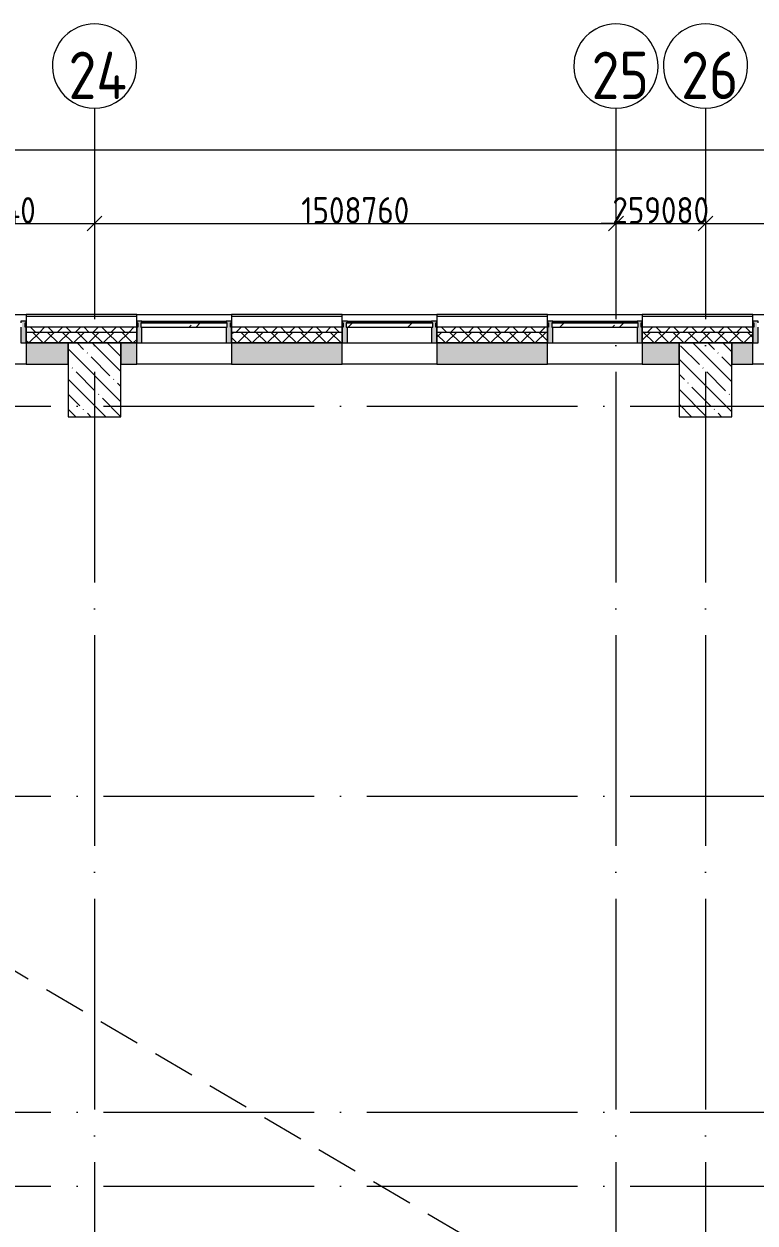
# Model space of a CAD drawing. Header units: millimetres. Extents: x -68946 to 288321, y -402657 to 324925.
# Drawn here: x 114983 to 121923, y -207932 to -196554 of the extents above; entities that cross this region are included whole.
import ezdxf

# ---------------------------------------------------------------- set-up
doc = ezdxf.new("R2010")
doc.units = ezdxf.units.MM
doc.linetypes.add('ADSK_Линия сетки', pattern=[2500, 2000, -250, 0, -250])
doc.linetypes.add('Штриховая', pattern=[600, 400, -200])
doc.layers.get('Defpoints').update_dxf_attribs({"color": 250})
for name, color, linetype, lineweight in [('A-____-____-DIMS', 250, 'Continuous', 9), ('A-DETL-____-OTLN', 250, 'Continuous', 5), ('A-GLAZ-____-MCUT', 250, 'Continuous', 9), ('A-GLAZ-____-OTLN', 250, 'Continuous', 5), ('A-GLAZ-CWMG-MCUT', 51, 'Continuous', 9), ('A-GLAZ-CWMG-OTLN', 51, 'Continuous', 5), ('A-WALL-____-MCUT', 250, 'Continuous', 13), ('A-WALL-____-OTLN', 250, 'Continuous', 9), ('A-WALL-____-PATT', 250, 'Continuous', 13), ('A-WALL-FNSH-MCUT', 250, 'Continuous', 13), ('I-WALL-____-OTLN', 250, 'Continuous', 9), ('S-COLS-____-MCUT', 250, 'Continuous', 25), ('S-COLS-____-OTLN', 250, 'Continuous', 9), ('S-GRID-____-IDEN', 250, 'Continuous', 9), ('S-GRID-____-OTLN', 250, 'Continuous', 9)]:
    doc.layers.add(name, color=color, linetype=linetype, lineweight=lineweight)
doc.styles.add('GOST Common', font='', dxfattribs={"width": 0.9, "height": 350})
doc.styles.add('GOST Common_1', font='', dxfattribs={"width": 0.9, "height": 250})
doc.styles.get('GOST Common').set_extended_font_data('GOST Common')
doc.styles.get('GOST Common_1').set_extended_font_data('GOST Common')
doc.dimstyles.new('ADSK_Основной_2_5_мм_Округление_до_10_мм', dxfattribs={"dimscale": 304.8, "dimtxt": 0.824897, "dimasz": 0.463911, "dimexe": 0.492126, "dimexo": 0.001615, "dimgap": 6.56168e-05, "dimtad": 1, "dimdec": 0, "dimlfac": 304.8, "dimrnd": 10, "dimdsep": 46, "dimtxsty": 'GOST Common_1', "dimblk1": 'OBLIQUE', "dimblk2": 'OBLIQUE', "dimsah": 1, "dimcen": 0.09, "dimdle": 0.492126, "dimazin": 0, "dimtfac": 1, "dimtdec": 4, "dimtix": 1, "dimtmove": 1, "dimatfit": 3, "dimfxl": 1, "dimtvp": 1, "dimtolj": 1, "dimtzin": 0, "dimlwd": 9, "dimlwe": 9, "dimarcsym": 2})
pattern_1 = [(135, (28052.9, -258555.93), (-142.5612, -142.5612), []), (135, (28195.47, -258555.93), (-142.5612, -142.5612), [252.016, -50.403, 3.353, -47.05])]

# ---------------------------------------------------------------- blocks, each defined once
blk = doc.blocks.new('Прямоугольный импост - Импост структурный с накладкой - 190мм-21920984-АР1_Маркировочный план 3 этажа секция 2_3')
at = {"layer": 'A-GLAZ-CWMG-OTLN'}
blk.add_hatch(color=10, dxfattribs=at).paths.add_polyline_path([(-38, 190), (-50, 190), (-50, 40), (-40, 40), (-40, 0), (-50, 0), (-50, -17), (0, -17), (0, 0), (-10, 0), (-10, 40), (0, 40), (0, 190)])
at = {"layer": 'A-GLAZ-CWMG-MCUT', "lineweight": 5}
for p, q in [((0, 190), (-50, 190)), ((-50, 190), (-50, 40)), ((0, 40), (0, 190)), ((-50, 0), (-50, -17)), ((-10, 0), (-10, 40)), ((-10, 40), (0, 40)), ((0, 0), (-10, 0)), ((0, -17), (0, 0)), ((-50, -17), (0, -17))]:
    blk.add_line(p, q, dxfattribs=at)
blk = doc.blocks.new('PNS_Панель прямоугольная2 - Нр_Стекло - 40мм-V160-АР1_Маркировочный план 3 этажа секция 2_3')
at = {"layer": 'A-GLAZ-____-OTLN'}
h = blk.add_hatch(dxfattribs=at)
h.set_pattern_fill('FP_133', color=256, style=0, pattern_type=2)
h.set_pattern_definition([(45, (-92450.45, -59065.02), (-282.8427, 282.8427), [200, -600]), (45, (-92650.45, -59165.02), (-282.8427, 282.8427), [600, -200]), (45, (-92250.45, -59265.02), (-282.8427, 282.8427), [200, -600])])
h.paths.add_polyline_path([(410, -40), (410, 0), (-410, 0), (-410, -40), (400, -40)])
at = {"layer": 'A-GLAZ-____-MCUT', "lineweight": 5}
for p, q in [((410, 0), (-410, 0)), ((-410, 0), (-410, -40)), ((410, -40), (410, 0)), ((-410, -40), (410, -40))]:
    blk.add_line(p, q, dxfattribs=at)
at = {"layer": 'A-GLAZ-____-OTLN'}
blk.add_line((-410, 0), (410, 0), dxfattribs=at)
blk = doc.blocks.new('Прямоугольный импост - Импост структурный с накладкой - 190мм-21920961-АР1_Маркировочный план 3 этажа секция 2_3')
at = {"layer": 'A-GLAZ-CWMG-OTLN'}
for p, q in [((105600, 59182), (106400, 59182)), ((105600, 58975), (106400, 58975))]:
    blk.add_line(p, q, dxfattribs=at)
blk = doc.blocks.new('Прямоугольный импост - Импост структурный с накладкой - 190мм-21920983-АР1_Маркировочный план 3 этажа секция 2_3')
at = {"layer": 'A-GLAZ-CWMG-OTLN'}
blk.add_hatch(color=10, dxfattribs=at).paths.add_polyline_path([(0, 190), (0, 190), (0, 40), (-10, 40), (-10, 0), (0, 0), (0, -17), (-50, -17), (-50, 0), (-40, 0), (-40, 40), (-50, 40), (-50, 190)])
at = {"layer": 'A-GLAZ-CWMG-MCUT', "lineweight": 5}
for p, q in [((-50, 40), (-50, 190)), ((-50, 190), (0, 190)), ((0, 190), (0, 40)), ((-50, -17), (-50, 0)), ((-10, 40), (-10, 0)), ((0, 40), (-10, 40)), ((-10, 0), (0, 0)), ((0, 0), (0, -17)), ((0, -17), (-50, -17))]:
    blk.add_line(p, q, dxfattribs=at)
blk = doc.blocks.new('PNS_Панель прямоугольная2 - Нр_Стекло - 40мм-V161-АР1_Маркировочный план 3 этажа секция 2_3')
at = {"layer": 'A-GLAZ-____-OTLN'}
h = blk.add_hatch(dxfattribs=at)
h.set_pattern_fill('FP_134', color=256, style=0, pattern_type=2)
h.set_pattern_definition([(45, (-90500.45, -59065), (-282.8427, 282.8427), [200, -600]), (45, (-90700.45, -59165), (-282.8427, 282.8427), [600, -200]), (45, (-90300.45, -59265), (-282.8427, 282.8427), [200, -600])])
h.paths.add_polyline_path([(410, -40), (410, 0), (-410, 0), (-410, -40), (400, -40)])
at = {"layer": 'A-GLAZ-____-MCUT', "lineweight": 5}
for p, q in [((410, 0), (-410, 0)), ((-410, 0), (-410, -40)), ((410, -40), (410, 0)), ((-410, -40), (410, -40))]:
    blk.add_line(p, q, dxfattribs=at)
at = {"layer": 'A-GLAZ-____-OTLN'}
blk.add_line((-410, 0), (410, 0), dxfattribs=at)
blk = doc.blocks.new('PNS_Панель прямоугольная2 - Нр_Стекло - 40мм-V162-АР1_Маркировочный план 3 этажа секция 2_3')
at = {"layer": 'A-GLAZ-____-OTLN'}
h = blk.add_hatch(dxfattribs=at)
h.set_pattern_fill('FP_135', color=256, style=0, pattern_type=2)
h.set_pattern_definition([(45, (-88550.45, -59065.02), (-282.8427, 282.8427), [200, -600]), (45, (-88750.45, -59165.02), (-282.8427, 282.8427), [600, -200]), (45, (-88350.45, -59265.02), (-282.8427, 282.8427), [200, -600])])
h.paths.add_polyline_path([(-410, -40), (410, -40), (410, 0), (-410, 0)])
at = {"layer": 'A-GLAZ-____-MCUT', "lineweight": 5}
for p, q in [((410, 0), (-410, 0)), ((-410, 0), (-410, -40)), ((410, -40), (410, 0)), ((-410, -40), (410, -40))]:
    blk.add_line(p, q, dxfattribs=at)
at = {"layer": 'A-GLAZ-____-OTLN'}
blk.add_line((-410, 0), (410, 0), dxfattribs=at)
blk = doc.blocks.new('Ось сетки - Круг_Ø8 мм-39983606-АР1_Маркировочный план 3 этажа секция 2_3')
at = {"layer": 'S-GRID-____-IDEN'}
for start, end in [(360, 180), (180, 360)]:
    blk.add_arc((0, 0), 4, start, end, dxfattribs=at)
blk = doc.blocks.new('_Oblique')
at = {"color": 0, "linetype": 'ByBlock', "lineweight": -2}
blk.add_line((-0.5, -0.5), (0.5, 0.5), dxfattribs=at)
blk = doc.blocks.new('*D4400')
at = {"layer": 'A-____-____-DIMS', "color": 0, "lineweight": 9, "transparency": 16777216}
for p, q in [((113603, -198348), (113603, -198597)), ((115653, -198348), (115653, -198597)), ((113453, -198447), (115803, -198447))]:
    blk.add_line(p, q, dxfattribs=at)
at = {"layer": 'Defpoints', "color": 0, "transparency": 16777216}
for p in [(113603, -198347), (115653, -198347), (115653, -198447)]:
    blk.add_point(p, dxfattribs=at)
at = {"layer": 'A-____-____-DIMS', "color": 0, "lineweight": 9, "transparency": 16777216, "xscale": 141.4, "yscale": 141.4, "zscale": 141.4, "rotation": 180}
blk.add_blockref('_Oblique', (113603, -198447), dxfattribs=at)
at = {"layer": 'A-____-____-DIMS', "color": 0, "lineweight": 9, "transparency": 16777216, "xscale": 141.4, "yscale": 141.4, "zscale": 141.4}
blk.add_blockref('_Oblique', (115653, -198447), dxfattribs=at)
at = {"layer": 'A-____-____-DIMS', "color": 0, "transparency": 16777216, "insert": (114628, -198322), "char_height": 250, "width": 756.84, "attachment_point": 5, "style": 'GOST Common_1'}
blk.add_mtext('\\A1;624840', dxfattribs=at)
blk = doc.blocks.new('*D4401')
at = {"layer": 'A-____-____-DIMS', "color": 0, "lineweight": 9, "transparency": 16777216}
for p, q in [((115653, -198348), (115653, -198597)), ((120603, -198348), (120603, -198597)), ((115503, -198447), (120753, -198447))]:
    blk.add_line(p, q, dxfattribs=at)
at = {"layer": 'Defpoints', "color": 0, "transparency": 16777216}
for p in [(115653, -198347), (120603, -198347), (120603, -198447)]:
    blk.add_point(p, dxfattribs=at)
at = {"layer": 'A-____-____-DIMS', "color": 0, "lineweight": 9, "transparency": 16777216, "xscale": 141.4, "yscale": 141.4, "zscale": 141.4, "rotation": 180}
blk.add_blockref('_Oblique', (115653, -198447), dxfattribs=at)
at = {"layer": 'A-____-____-DIMS', "color": 0, "lineweight": 9, "transparency": 16777216, "xscale": 141.4, "yscale": 141.4, "zscale": 141.4}
blk.add_blockref('_Oblique', (120603, -198447), dxfattribs=at)
at = {"layer": 'A-____-____-DIMS', "color": 0, "transparency": 16777216, "insert": (118128, -198322), "char_height": 250, "width": 782.41, "attachment_point": 5, "style": 'GOST Common_1'}
blk.add_mtext('\\A1;1508760', dxfattribs=at)
blk = doc.blocks.new('*D4402')
at = {"layer": 'A-____-____-DIMS', "color": 0, "lineweight": 9, "transparency": 16777216}
for p, q in [((120603, -198348), (120603, -198597)), ((121453, -198348), (121453, -198597)), ((120603, -198447), (120462, -198447)), ((120603, -198447), (121453, -198447)), ((121453, -198447), (121594, -198447))]:
    blk.add_line(p, q, dxfattribs=at)
at = {"layer": 'Defpoints', "color": 0, "transparency": 16777216}
for p in [(120603, -198347), (121453, -198347), (121453, -198447)]:
    blk.add_point(p, dxfattribs=at)
at = {"layer": 'A-____-____-DIMS', "color": 0, "lineweight": 9, "transparency": 16777216, "xscale": 141.4, "yscale": 141.4, "zscale": 141.4}
blk.add_blockref('_Oblique', (120603, -198447), dxfattribs=at)
at = {"layer": 'A-____-____-DIMS', "color": 0, "lineweight": 9, "transparency": 16777216, "xscale": 141.4, "yscale": 141.4, "zscale": 141.4, "rotation": 180}
blk.add_blockref('_Oblique', (121453, -198447), dxfattribs=at)
at = {"layer": 'A-____-____-DIMS', "color": 0, "transparency": 16777216, "insert": (121028, -198322), "char_height": 250, "width": 567.63, "attachment_point": 5, "style": 'GOST Common_1'}
blk.add_mtext('\\A1;259080', dxfattribs=at)
blk = doc.blocks.new('*D4403')
at = {"layer": 'A-____-____-DIMS', "color": 0, "lineweight": 9, "transparency": 16777216}
for p, q in [((121453, -198348), (121453, -198597)), ((124753, -198348), (124753, -198597)), ((121303, -198447), (124903, -198447))]:
    blk.add_line(p, q, dxfattribs=at)
at = {"layer": 'Defpoints', "color": 0, "transparency": 16777216}
for p in [(121453, -198347), (124753, -198347), (124753, -198447)]:
    blk.add_point(p, dxfattribs=at)
at = {"layer": 'A-____-____-DIMS', "color": 0, "lineweight": 9, "transparency": 16777216, "xscale": 141.4, "yscale": 141.4, "zscale": 141.4, "rotation": 180}
blk.add_blockref('_Oblique', (121453, -198447), dxfattribs=at)
at = {"layer": 'A-____-____-DIMS', "color": 0, "lineweight": 9, "transparency": 16777216, "xscale": 141.4, "yscale": 141.4, "zscale": 141.4}
blk.add_blockref('_Oblique', (124753, -198447), dxfattribs=at)
at = {"layer": 'A-____-____-DIMS', "color": 0, "transparency": 16777216, "insert": (123103, -198322), "char_height": 250, "width": 756.84, "attachment_point": 5, "style": 'GOST Common_1'}
blk.add_mtext('\\A1;1005840', dxfattribs=at)
blk = doc.blocks.new('*D4422')
at = {"layer": 'A-____-____-DIMS', "color": 0, "lineweight": 9, "transparency": 16777216}
for p, q in [((97053, -197747), (180953, -197747)), ((97203, -197648), (97203, -197897)), ((180803, -197648), (180803, -197897))]:
    blk.add_line(p, q, dxfattribs=at)
at = {"layer": 'Defpoints', "color": 0, "transparency": 16777216}
for p in [(97203, -197647), (180803, -197647), (180803, -197747)]:
    blk.add_point(p, dxfattribs=at)
at = {"layer": 'A-____-____-DIMS', "color": 0, "lineweight": 9, "transparency": 16777216, "xscale": 141.4, "yscale": 141.4, "zscale": 141.4, "rotation": 180}
blk.add_blockref('_Oblique', (97203, -197747), dxfattribs=at)
at = {"layer": 'A-____-____-DIMS', "color": 0, "lineweight": 9, "transparency": 16777216, "xscale": 141.4, "yscale": 141.4, "zscale": 141.4}
blk.add_blockref('_Oblique', (180803, -197747), dxfattribs=at)
at = {"layer": 'A-____-____-DIMS', "color": 0, "transparency": 16777216, "insert": (139003, -197622), "char_height": 250, "width": 946.05, "attachment_point": 5, "style": 'GOST Common_1'}
blk.add_mtext('\\A1;25481280', dxfattribs=at)

msp = doc.modelspace()

# ---------------------------------------------------------------- hatches: boundary and pattern name
at = {"layer": 'A-WALL-____-PATT', "lineweight": 15}
h = msp.add_hatch(dxfattribs=at)
h.set_pattern_fill('FP_48', color=256, style=0, pattern_type=2)
h.set_pattern_definition([(135, (28052.9, -258555.93), (-84.85281, -84.85281), []), (225, (28052.9, -258555.93), (84.85281, -84.85281), [])])
h.paths.add_polyline_path([(137302.9516, -199480.9286), (137302.9516, -199430.9286), (134503.3562, -199430.9286), (134503.3562, -199480.9286), (137252.9516, -199480.9286)])
h.paths.add_polyline_path([(133603.3562, -199480.9286), (133603.3562, -199430.9286), (132553.3562, -199430.9286), (132553.3562, -199480.9286), (133302.9057, -199480.9286)])
h.paths.add_polyline_path([(130603.3562, -199480.9286), (131653.3562, -199480.9286), (131653.3562, -199430.9286), (130603.3562, -199430.9286)])
h.paths.add_polyline_path([(129042.2451, -199480.9286), (129703.3562, -199480.9286), (129703.3562, -199430.9286), (128653.3562, -199430.9286), (128653.3562, -199480.9286)])
h.paths.add_polyline_path([(127753.3562, -199480.9286), (127753.3562, -199430.9286), (126703.3562, -199430.9286), (126703.3562, -199480.9286), (127364.4673, -199480.9286)])
h.paths.add_polyline_path([(125803.3562, -199480.9286), (125803.3562, -199430.9286), (124753.3562, -199430.9286), (124753.3562, -199480.9286), (125531.7969, -199480.9286)])
h.paths.add_polyline_path([(123192.2451, -199480.9286), (123853.3562, -199480.9286), (123853.3562, -199430.9286), (122803.3562, -199430.9286), (122803.3562, -199480.9286), (122828.5909, -199480.9286)])
h.paths.add_polyline_path([(118003.3562, -199480.9286), (118003.3562, -199430.9286), (116953.3562, -199430.9286), (116953.3562, -199480.9286), (117422.179, -199480.9286)])
h.paths.add_polyline_path([(121476.9879, -199480.9286), (121903.3562, -199480.9286), (121903.3562, -199430.9286), (120853.3562, -199430.9286), (120853.3562, -199480.9286), (121242.2451, -199480.9286)])
h.paths.add_polyline_path([(119953.3562, -199480.9286), (119953.3562, -199430.9286), (118903.3562, -199430.9286), (118903.3562, -199480.9286), (119292.2451, -199480.9286)])
h.paths.add_polyline_path([(116053.3562, -199480.9286), (116053.3562, -199430.9286), (115003.3562, -199430.9286), (115003.3562, -199480.9286), (115402.9057, -199480.9286)])
h.paths.add_polyline_path([(113053.3562, -199480.9286), (114103.3562, -199480.9286), (114103.3562, -199430.9286), (113053.3562, -199430.9286)])
h.paths.add_polyline_path([(111102.9057, -199480.9286), (112153.3562, -199480.9286), (112153.3562, -199430.9286), (111102.9057, -199430.9286)])
h.paths.add_polyline_path([(109542.0782, -199480.9286), (110202.9057, -199480.9286), (110202.9057, -199430.9286), (109153.3562, -199430.9286), (109153.3562, -199480.9286), (109312.561, -199480.9286)])
h.paths.add_polyline_path([(106616.3192, -199480.9286), (108253.3562, -199480.9286), (108253.3562, -199430.9286), (105382.9057, -199430.9286), (105383.3562, -199480.9286), (106609.355, -199480.9286)])
h = msp.add_hatch(dxfattribs=at)
h.set_pattern_fill('FP_49', color=256, style=0, pattern_type=2)
h.set_pattern_definition([(45, (28052.91, -258555.93), (-70.71068, 70.71068), []), (135, (28052.91, -258555.93), (-70.71068, -70.71068), [])])
h.paths.add_polyline_path([(127002.9057, -199580.9286), (127002.9101, -199580.928), (127502.9057, -199580.928), (127502.9561, -199580.9085), (127753.3562, -199580.9085), (127753.3562, -199480.9286), (126703.3562, -199480.9286), (126703.3562, -199580.9085), (127002.8455, -199580.9085)])
h.paths.add_polyline_path([(133302.9057, -199580.9286), (133302.9662, -199580.9085), (133603.3562, -199580.9085), (133603.3562, -199480.9286), (132553.3562, -199480.9286), (132802.9057, -199580.928), (133302.9013, -199580.928)])
h.paths.add_polyline_path([(105383.3562, -199580.9286), (105502.9057, -199580.9085), (105502.9057, -199480.9286), (105382.9057, -199480.9286), (105382.9057, -199580.9286)])
h.paths.add_polyline_path([(136752.9057, -199580.9286), (136752.9516, -199580.928), (137252.9516, -199580.928), (137252.9516, -199480.9286), (134503.3562, -199480.9286), (134503.5536, -199580.9085), (136752.9057, -199580.9085)])
h.paths.add_polyline_path([(121202.9057, -199580.9286), (121202.9098, -199580.928), (121702.9057, -199580.928), (121903.3562, -199480.9286), (120853.3562, -199480.9286), (120853.4344, -199580.9085), (121202.8354, -199580.9085)])
h.paths.add_polyline_path([(115402.9057, -199580.9286), (115402.9095, -199580.928), (115902.9057, -199580.928), (116053.3562, -199480.9286), (115003.3562, -199480.9286), (115003.4344, -199580.9085), (115402.8253, -199580.9085)])
h.paths.add_polyline_path([(109602.9057, -199580.9286), (109602.9092, -199580.928), (110102.9057, -199580.928), (110202.9057, -199480.9286), (109153.3562, -199480.9286), (109153.4344, -199580.9085), (109602.8153, -199580.9085)])
h.paths.add_polyline_path([(105552.9057, -199580.9286), (108253.3562, -199580.9085), (108253.3562, -199480.9286), (105552.9057, -199480.9286), (105552.9057, -199580.9085)])
h.paths.add_polyline_path([(130603.3562, -199580.9085), (131653.3562, -199580.9085), (131653.3562, -199480.9286), (130603.3562, -199480.9286)])
h.paths.add_polyline_path([(132553.3562, -199580.9085), (132802.8555, -199580.9085), (132553.3562, -199480.9286)])
h.paths.add_polyline_path([(128653.3562, -199580.9085), (129703.3562, -199580.9085), (129703.3562, -199480.9286), (128653.3562, -199480.9286)])
h.paths.add_polyline_path([(124753.5674, -199580.9085), (125803.3562, -199580.9085), (125803.3562, -199480.9286), (124753.3562, -199480.9286), (124753.4344, -199580.9085)])
h.paths.add_polyline_path([(122803.3562, -199580.9085), (123853.3562, -199580.9085), (123853.3562, -199480.9286), (122803.3562, -199480.9286)])
h.paths.add_polyline_path([(121903.3562, -199580.9085), (121903.3562, -199480.9286), (121702.946, -199580.9085)])
h.paths.add_polyline_path([(118003.145, -199580.9085), (118003.3562, -199580.9085), (118003.3562, -199480.9286), (116953.3562, -199480.9286), (116953.4344, -199580.9085), (117422.179, -199580.9085)])
h.paths.add_polyline_path([(119953.3562, -199580.9085), (119953.3562, -199480.9286), (118903.3562, -199480.9286), (118903.5674, -199580.9085)])
h.paths.add_polyline_path([(116053.3562, -199580.9085), (116053.3562, -199480.9286), (115902.936, -199580.9085)])
h.paths.add_polyline_path([(111102.9057, -199580.9085), (112153.3562, -199580.9085), (112153.3562, -199480.9286), (111102.9057, -199480.9286)])
h.paths.add_polyline_path([(114103.3562, -199580.9085), (114103.3562, -199480.9286), (113053.3562, -199480.9286), (113053.4344, -199580.9085), (114103.145, -199580.9085)])
h.paths.add_polyline_path([(110102.9258, -199580.9085), (110202.9057, -199580.9085), (110202.9057, -199480.9286)])
h = msp.add_hatch(dxfattribs=at)
h.set_pattern_fill('FP_124', color=256, style=0, pattern_type=2)
h.set_pattern_definition([(50, (28052.9, -258555.93), (364.3679, -31.8783), [38.1, -419.1]), (355, (28052.9, -258555.93), (-70.4859, 382.1133), [30.48, -335.28]), (100.451, (28083.27, -258558.6), (293.885, 350.2334), [32.38, -356.18]), (46.184, (28052.9, -258454.33), (542.1585, -84.0858), [57.15, -628.65]), (96.636, (28098.1, -258461.34), (474.805, 494.8554), [48.57, -534.27]), (351.184, (28052.9, -258454.33), (474.8102, 494.85), [45.72, -502.92]), (21, (28103.7, -258479.73), (303.2285, -204.53046), [38.1, -419.1]), (326, (28103.7, -258479.73), (123.6039, 368.376), [30.48, -335.28]), (71.451, (28128.97, -258496.77), (426.8341, 163.8427), [32.38, -356.18]), (37.5, (28052.9, -258555.93), (6.17665, 169.11015), [16.764, -314.452, 16.764, -323.596, -336.55]), (37.5, (28052.9, -258555.93), (6.17665, 169.11015), [-671.576, 16.764, -319.786]), (7.5, (28052.9, -258555.93), (133.63888, 200.3615), [16.764, -177.292, 16.764, -306.832, -128.27]), (7.5, (28052.9, -258555.93), (133.63888, 200.3615), [-517.652, 16.764, -111.506]), (327.5, (27939.62, -258555.93), (271.18182, -11.45836), [16.764, -110.236, 16.764, -379.476, -525.78]), (327.5, (27939.62, -258555.93), (271.18182, -11.45836), [-523.24, 16.764, -509.016]), (317.5, (27888.82, -258555.93), (296.2585, 50.85285), [16.764, -148.336, 16.764, -246.38, -373.38]), (317.5, (27888.82, -258555.93), (296.2585, 50.85285), [-428.244, 16.764, -356.616])])
h.paths.add_polyline_path([(134503.3562, -199780.9085), (136752.9057, -199780.9085), (136752.9057, -199580.9085), (134503.3562, -199580.9286)])
h.paths.add_polyline_path([(130938.2089, -199780.9085), (131653.3562, -199780.9085), (131653.3562, -199580.9085), (130603.3562, -199580.9286), (130603.3562, -199780.9085)])
h.paths.add_polyline_path([(132802.9057, -199780.9085), (132802.8555, -199580.9085), (132553.3562, -199580.9286), (132553.3562, -199780.9085), (132702.0652, -199780.9085)])
h.paths.add_polyline_path([(133302.9057, -199780.9085), (133603.3562, -199780.9085), (133603.278, -199580.9085), (133302.9057, -199580.9286)])
h.paths.add_polyline_path([(129703.3562, -199780.9085), (129703.3562, -199580.9085), (128653.3562, -199580.9286), (128653.3562, -199780.9085), (129586.6059, -199780.9085)])
h.paths.add_polyline_path([(127502.9057, -199780.9085), (127753.3562, -199780.9085), (127753.278, -199580.9085), (127502.9057, -199580.9286), (127502.9057, -199747.8459)])
h.paths.add_polyline_path([(126703.3562, -199780.9085), (127002.9057, -199780.5689), (127002.8455, -199580.9085), (126703.3562, -199580.9286)])
h.paths.add_polyline_path([(125803.3562, -199780.9085), (125803.3562, -199580.9085), (124753.3562, -199580.9286), (124753.3562, -199780.9085), (125531.7969, -199780.9085)])
h.paths.add_polyline_path([(122803.3562, -199780.9085), (123853.3562, -199780.9085), (123853.3562, -199580.9085), (122803.3562, -199580.9286)])
h.paths.add_polyline_path([(121903.3562, -199780.9085), (121903.3562, -199580.9085), (121702.9057, -199580.9286), (121702.9057, -199780.9085), (121901.9344, -199780.9085)])
h.paths.add_polyline_path([(117422.179, -199780.9085), (118003.3562, -199780.9085), (118003.3562, -199580.9085), (116953.3562, -199580.9286), (116953.3562, -199780.9085)])
h.paths.add_polyline_path([(115394.7745, -199780.9085), (115402.9057, -199780.9085), (115402.8253, -199580.9085), (115003.3562, -199580.9286), (115003.3562, -199780.9085)])
h.paths.add_polyline_path([(119953.3562, -199780.9085), (119953.3562, -199580.9085), (118903.3562, -199580.9286), (118903.3562, -199780.9085)])
h.paths.add_polyline_path([(116053.3562, -199780.9085), (116053.3562, -199580.9085), (115902.9057, -199580.9286), (115902.9057, -199780.9085)])
h.paths.add_polyline_path([(120853.3562, -199780.9085), (121202.9057, -199780.9085), (121202.8354, -199580.9085), (120853.3562, -199580.9286), (120853.3562, -199630.8321)])
h.paths.add_polyline_path([(113367.37, -199780.9085), (114103.3562, -199780.9085), (114103.3562, -199580.9085), (113053.3562, -199580.9286), (113053.3562, -199780.9085)])
h.paths.add_polyline_path([(111102.9057, -199780.9085), (112153.3562, -199780.9085), (112153.3562, -199580.9085), (111102.9057, -199580.9286)])
h.paths.add_polyline_path([(109312.561, -199780.9085), (109602.9057, -199780.9085), (109602.8153, -199580.9085), (109153.3562, -199580.9286), (109153.3562, -199780.9085)])
h.paths.add_polyline_path([(108253.3562, -199780.9085), (108253.3562, -199580.9085), (106052.9057, -199580.9286), (106052.9057, -199780.9085), (107960.958, -199780.9085)])
h.paths.add_polyline_path([(110102.9057, -199780.9085), (110202.9057, -199780.9085), (110202.9057, -199580.9085), (110102.9057, -199580.9286), (110102.9057, -199692.151)])
at = {"layer": 'S-COLS-____-OTLN', "lineweight": 5}
h = msp.add_hatch(dxfattribs=at)
h.set_pattern_fill('FP_19', color=256, style=0, pattern_type=2)
h.set_pattern_definition(pattern_1)
h.paths.add_polyline_path([(115902.9057, -200280.928), (115902.9057, -199580.9286), (115402.9057, -199580.9286), (115402.9057, -200280.928)])
h = msp.add_hatch(dxfattribs=at)
h.set_pattern_fill('FP_19', color=256, style=0, pattern_type=2)
h.set_pattern_definition(pattern_1)
h.paths.add_polyline_path([(121702.9057, -200280.928), (121702.9057, -199580.9286), (121202.9057, -199580.9286), (121202.9057, -200280.928)])

# ---------------------------------------------------------------- linework, layer by layer
at = {"layer": 'A-DETL-____-OTLN', "linetype": 'Штриховая'}
msp.add_line((136752.9516, -218380.9056), (105852.8838, -200230.928), dxfattribs=at)
at = {"layer": 'A-WALL-____-MCUT', "color": 10, "lineweight": 15}
for p, q in [((115003.3562, -199330.9286), (115003.3562, -199430.9286)), ((116053.3562, -199430.9286), (116053.3562, -199330.9286)), ((116953.3562, -199330.9286), (116953.3562, -199430.9286)), ((118003.3562, -199430.9286), (118003.3562, -199330.9286)), ((118903.3562, -199330.9286), (118903.3562, -199430.9286)), ((119953.3562, -199430.9286), (119953.3562, -199330.9286)), ((120853.3562, -199330.9286), (120853.3562, -199430.9286)), ((121903.3562, -199430.9286), (121903.3562, -199330.9286)), ((115003.3562, -199480.9286), (115003.3562, -199580.9085)), ((116053.3562, -199580.9085), (116053.3562, -199480.9286)), ((116953.3562, -199480.9286), (116953.3562, -199580.9085)), ((118003.3562, -199580.9085), (118003.3562, -199480.9286)), ((118903.3562, -199480.9286), (118903.3562, -199580.9085)), ((119953.3562, -199580.9085), (119953.3562, -199480.9286)), ((120853.3562, -199480.9286), (120853.3562, -199580.9085)), ((121903.3562, -199580.9085), (121903.3562, -199480.9286)), ((115402.9057, -199580.9286), (115902.9057, -199580.9286))]:
    msp.add_line(p, q, dxfattribs=at)
at = {"layer": 'A-WALL-____-MCUT', "lineweight": 15}
for p, q in [((116053.3562, -199330.9286), (115003.3562, -199330.9286)), ((118003.3562, -199330.9286), (116953.3562, -199330.9286)), ((119953.3562, -199330.9286), (118903.3562, -199330.9286)), ((121903.3562, -199330.9286), (120853.3562, -199330.9286)), ((115402.9057, -199780.9085), (115402.9057, -199580.9085)), ((115902.9057, -199580.9085), (115902.9057, -199780.9085)), ((121202.9057, -199780.9085), (121202.9057, -199580.9085)), ((121202.9057, -199580.9286), (121702.9057, -199580.9286)), ((121702.9057, -199580.9085), (121702.9057, -199780.9085))]:
    msp.add_line(p, q, dxfattribs=at)
at = {"layer": 'A-WALL-____-MCUT', "color": 7, "lineweight": 15}
for p, q in [((115003.3562, -199430.9286), (115003.3562, -199480.9286)), ((116053.3562, -199430.9286), (115003.3562, -199430.9286)), ((116053.3562, -199480.9286), (116053.3562, -199430.9286)), ((116953.3562, -199430.9286), (116953.3562, -199480.9286)), ((118003.3562, -199430.9286), (116953.3562, -199430.9286)), ((118003.3562, -199480.9286), (118003.3562, -199430.9286)), ((118903.3562, -199430.9286), (118903.3562, -199480.9286)), ((119953.3562, -199430.9286), (118903.3562, -199430.9286)), ((119953.3562, -199480.9286), (119953.3562, -199430.9286)), ((120853.3562, -199430.9286), (120853.3562, -199480.9286)), ((121903.3562, -199430.9286), (120853.3562, -199430.9286)), ((121903.3562, -199480.9286), (121903.3562, -199430.9286)), ((116053.3562, -199480.9286), (115003.3562, -199480.9286)), ((118003.3562, -199480.9286), (116953.3562, -199480.9286)), ((119953.3562, -199480.9286), (118903.3562, -199480.9286)), ((121903.3562, -199480.9286), (120853.3562, -199480.9286)), ((115003.3562, -199580.9085), (115003.3562, -199780.9085)), ((115402.9057, -199580.9085), (115003.3562, -199580.9085)), ((115003.3562, -199580.9286), (115402.9057, -199580.9286)), ((116053.3562, -199580.9085), (115902.9057, -199580.9085)), ((115902.9057, -199580.9286), (116053.3562, -199580.9286)), ((116053.3562, -199780.9085), (116053.3562, -199580.9085)), ((116953.3562, -199580.9085), (116953.3562, -199780.9085)), ((118003.3562, -199580.9085), (116953.3562, -199580.9085)), ((116953.3562, -199580.9286), (118003.3562, -199580.9286)), ((118003.3562, -199780.9085), (118003.3562, -199580.9085)), ((118903.3562, -199580.9085), (118903.3562, -199780.9085)), ((119953.3562, -199580.9085), (118903.3562, -199580.9085)), ((118903.3562, -199580.9286), (119953.3562, -199580.9286)), ((119953.3562, -199780.9085), (119953.3562, -199580.9085)), ((120853.3562, -199580.9085), (120853.3562, -199780.9085)), ((121202.9057, -199580.9085), (120853.3562, -199580.9085)), ((120853.3562, -199580.9286), (121202.9057, -199580.9286)), ((121903.3562, -199580.9085), (121702.9057, -199580.9085)), ((121702.9057, -199580.9286), (121903.3562, -199580.9286)), ((121903.3562, -199780.9085), (121903.3562, -199580.9085)), ((115003.3562, -199780.9085), (115402.9057, -199780.9085)), ((115902.9057, -199780.9085), (116053.3562, -199780.9085)), ((116953.3562, -199780.9085), (118003.3562, -199780.9085)), ((118903.3562, -199780.9085), (119953.3562, -199780.9085)), ((120853.3562, -199780.9085), (121202.9057, -199780.9085)), ((121702.9057, -199780.9085), (121903.3562, -199780.9085))]:
    msp.add_line(p, q, dxfattribs=at)
at = {"layer": 'A-WALL-____-OTLN', "lineweight": 5}
for p, q in [((114103.3562, -199310.9286), (115003.3562, -199310.9286)), ((116053.3562, -199310.9286), (116953.3562, -199310.9286)), ((118003.3562, -199310.9286), (118903.3562, -199310.9286)), ((119953.3562, -199310.9286), (120853.3562, -199310.9286)), ((121903.3562, -199310.9286), (122803.3562, -199310.9286))]:
    msp.add_line(p, q, dxfattribs=at)
at = {"layer": 'A-WALL-FNSH-MCUT', "lineweight": 15}
for p, q in [((116053.3562, -199310.9286), (115003.3562, -199310.9286)), ((115003.3562, -199310.9286), (115003.3562, -199330.9286)), ((116053.3562, -199330.9286), (116053.3562, -199310.9286)), ((118003.3562, -199310.9286), (116953.3562, -199310.9286)), ((116953.3562, -199310.9286), (116953.3562, -199330.9286)), ((118003.3562, -199330.9286), (118003.3562, -199310.9286)), ((119953.3562, -199310.9286), (118903.3562, -199310.9286)), ((118903.3562, -199310.9286), (118903.3562, -199330.9286)), ((119953.3562, -199330.9286), (119953.3562, -199310.9286)), ((121903.3562, -199310.9286), (120853.3562, -199310.9286)), ((120853.3562, -199310.9286), (120853.3562, -199330.9286)), ((121903.3562, -199330.9286), (121903.3562, -199310.9286))]:
    msp.add_line(p, q, dxfattribs=at)
at = {"layer": 'I-WALL-____-OTLN', "lineweight": 15}
for p, q in [((115003.3562, -199780.9286), (114103.3562, -199780.9286)), ((116953.3562, -199780.9286), (116053.3562, -199780.9286)), ((118903.3562, -199780.9286), (118003.3562, -199780.9286)), ((120853.3562, -199780.9286), (119953.3562, -199780.9286)), ((122803.3562, -199780.9286), (121903.3562, -199780.9286))]:
    msp.add_line(p, q, dxfattribs=at)
at = {"layer": 'S-COLS-____-MCUT', "lineweight": 5}
for p, q in [((115902.9057, -199580.928), (115402.9057, -199580.928)), ((115402.9057, -199780.9085), (115402.9057, -200280.928)), ((115902.9057, -200280.928), (115902.9057, -199780.9085)), ((121202.9057, -199780.9085), (121202.9057, -200280.928)), ((121702.9057, -200280.928), (121702.9057, -199780.9085)), ((115402.9057, -200280.928), (115902.9057, -200280.928)), ((121202.9057, -200280.928), (121702.9057, -200280.928))]:
    msp.add_line(p, q, dxfattribs=at)
at = {"layer": 'S-COLS-____-OTLN', "lineweight": 5}
for p, q in [((115402.9057, -199580.928), (115402.9057, -199780.9085)), ((115902.9057, -199780.9085), (115902.9057, -199580.928)), ((121702.9057, -199580.928), (121202.9057, -199580.928)), ((121202.9057, -199580.928), (121202.9057, -199780.9085)), ((121702.9057, -199780.9085), (121702.9057, -199580.928))]:
    msp.add_line(p, q, dxfattribs=at)
at = {"layer": 'S-GRID-____-OTLN', "linetype": 'ADSK_Линия сетки'}
for p, q in [((115652.9057, -197353.9241), (115652.9057, -262294.7685)), ((120602.9057, -197353.9241), (120602.9057, -262294.7685)), ((121452.9057, -197353.9241), (121452.9057, -262294.7685)), ((93236.8325, -200180.9286), (181748.3453, -200180.9286)), ((93236.8325, -203880.9286), (184856.9445, -203880.9286)), ((93236.8325, -206880.9286), (181748.3453, -206880.9286)), ((93236.8325, -207580.9286), (184856.9445, -207580.9286))]:
    msp.add_line(p, q, dxfattribs=at)

# ---------------------------------------------------------------- block references
at = {"layer": 'A-GLAZ-____-MCUT', "lineweight": 5}
for name, p in [('PNS_Панель прямоугольная2 - Нр_Стекло - 40мм-V162-АР1_Маркировочный план 3 этажа секция 2_3', (116503.3562, -199390.9085)), ('PNS_Панель прямоугольная2 - Нр_Стекло - 40мм-V161-АР1_Маркировочный план 3 этажа секция 2_3', (118453.3562, -199390.9286)), ('PNS_Панель прямоугольная2 - Нр_Стекло - 40мм-V160-АР1_Маркировочный план 3 этажа секция 2_3', (120403.3562, -199390.9085))]:
    msp.add_blockref(name, p, dxfattribs=at)
at = {"layer": 'A-GLAZ-CWMG-OTLN', "extrusion": (0, 0, -1), "rotation": 180}
for p in [(-115003.3562, -199390.9286), (-116953.3562, -199390.9085), (-118903.3562, -199390.9286), (-120853.3562, -199390.9085)]:
    msp.add_blockref('Прямоугольный импост - Импост структурный с накладкой - 190мм-21920983-АР1_Маркировочный план 3 этажа секция 2_3', p, dxfattribs=at)
at = {"layer": 'A-GLAZ-CWMG-OTLN', "rotation": 180}
for p in [(116053.3562, -199390.9085), (118003.3562, -199390.9286), (119953.3562, -199390.9085), (121903.3562, -199390.9286)]:
    msp.add_blockref('Прямоугольный импост - Импост структурный с накладкой - 190мм-21920984-АР1_Маркировочный план 3 этажа секция 2_3', p, dxfattribs=at)
at = {"layer": 'A-GLAZ-CWMG-OTLN'}
for p in [(10502.9057, -258555.9091), (12452.9057, -258555.9292), (14402.9057, -258555.9091)]:
    msp.add_blockref('Прямоугольный импост - Импост структурный с накладкой - 190мм-21920961-АР1_Маркировочный план 3 этажа секция 2_3', p, dxfattribs=at)
at = {"layer": 'S-GRID-____-IDEN', "xscale": 99.99999999999993, "yscale": 99.99999999999993, "zscale": 99.99999999999993, "rotation": 180}
for p in [(115652.9057, -196953.9241), (120602.9057, -196953.9241), (121452.9057, -196953.9241)]:
    msp.add_blockref('Ось сетки - Круг_Ø8 мм-39983606-АР1_Маркировочный план 3 этажа секция 2_3', p, dxfattribs=at)

# ---------------------------------------------------------------- texts
at = {"layer": 'S-GRID-____-IDEN', "color": 18, "true_color": 0x000000, "char_height": 450, "attachment_point": 1, "style": 'GOST Common'}
for s, insert, width in [('24', (115406.2364, -196816.6449), 584.430187), ('25', (120371.5364, -196816.6449), 548.35425), ('26', (121221.5364, -196816.6449), 548.35425)]:
    msp.add_mtext(s, dxfattribs=dict(at, insert=insert, width=width))

# ---------------------------------------------------------------- dimensions: what is measured, and where the dimension line sits
at = {"layer": 'A-____-____-DIMS'}
for base, p1, p2, override, picture, middle in [((180802.9057, -197747.3827), (97202.9057, -197647.3978), (180802.9057, -197647.3978), {"dimpost": '<>', "dimfxl": 83600}, '*D4422', (139002.9057, -197622.3627)), ((115652.9057, -198447.3827), (113602.9057, -198347.3978), (115652.9057, -198347.3978), {"dimpost": '<>', "dimfxl": 2050}, '*D4400', (114627.9057, -198322.3627)), ((120602.9057, -198447.3827), (115652.9057, -198347.3978), (120602.9057, -198347.3978), {"dimpost": '<>', "dimfxl": 4950}, '*D4401', (118127.9057, -198322.3627)), ((121452.9057, -198447.3827), (120602.9057, -198347.3978), (121452.9057, -198347.3978), {"dimpost": '<>', "dimfxl": 850}, '*D4402', (121027.9057, -198322.3627)), ((124752.9057, -198447.3827), (121452.9057, -198347.3978), (124752.9057, -198347.3978), {"dimpost": '<>', "dimfxl": 3300}, '*D4403', (123102.9057, -198322.3627))]:
    dim = msp.add_linear_dim(base=base, p1=p1, p2=p2, dimstyle='ADSK_Основной_2_5_мм_Округление_до_10_мм', override=override, dxfattribs=at)
    dim.commit()
    dim.dimension.update_dxf_attribs({"geometry": picture, "text_midpoint": middle})

doc.saveas('drawing.dxf')
